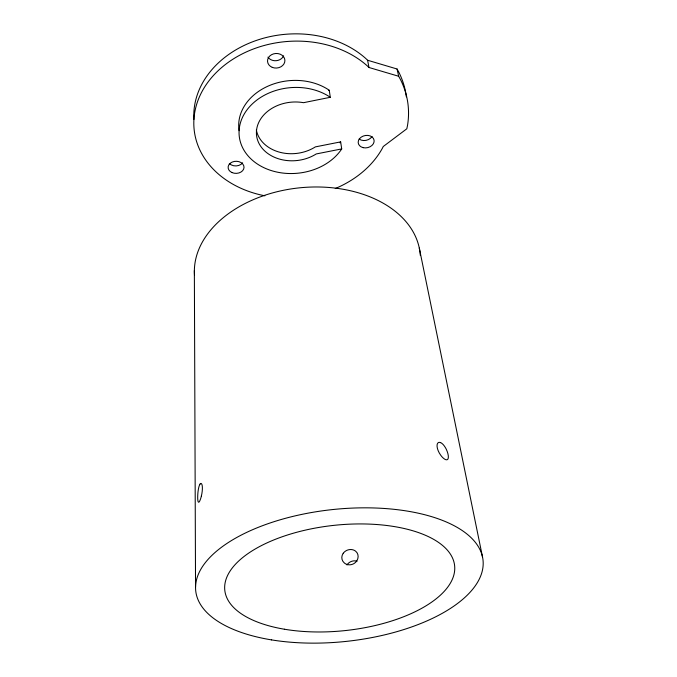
<?xml version="1.0" encoding="UTF-8"?>
<svg xmlns="http://www.w3.org/2000/svg" width="677" height="677" viewBox="0 0 677 677"><rect width="100%" height="100%" fill="white"/><g stroke="black" fill="none" stroke-linecap="round" stroke-linejoin="round"><path stroke-width="1.02" d="M201.391 495.979L201.391 495.953A9.453 2.463 -80.8 0 0 201.289 483.539A9.444 2.226 -81.8 0 0 200.037 484.106M340.04 142.839L340.658 141.882L315.347 146.892L314.12 147.654A37.091 29.314 -5.6 0 1 256.338 129.95M340.658 141.882L341.707 148.915L341.081 149.879A54.659 42.939 -5.6 0 1 263.878 167.676A54.659 42.939 -5.6 0 1 249.745 106.543A54.659 42.939 -5.6 0 1 328.675 96.219L330.283 97.293L329.267 90.278L327.668 89.203A54.278 42.913 -5.6 0 0 266.975 86.614A54.278 42.913 -5.6 0 0 239.099 130.695M343.231 553.304A8.259 7.523 -16.4 0 1 346.032 550.799L346.252 550.663A8.285 7.523 -21.3 0 1 349.18 549.665A8.293 7.489 -25.8 0 1 352.209 549.673L352.455 549.724A8.285 7.422 -30 0 1 355.679 551.247L355.687 551.247A8.293 7.379 -33.9 0 1 356.804 560.827L356.796 560.844A8.285 7.422 -30 0 1 354.029 563.518L353.8 563.653A8.293 7.489 -25.8 0 1 350.864 564.694A8.285 7.523 -21.3 0 1 347.792 564.635L347.538 564.584A8.259 7.523 -16.4 0 1 344.263 562.9L344.246 562.892A8.251 7.54 -11.4 0 1 343.214 553.304L343.231 553.287M328.565 90.422L329.267 90.278M330.283 97.293L303.55 102.684A37.353 29.331 -5.6 0 0 256.947 137.753A37.353 29.331 -5.6 0 0 314.983 154.711L316.21 153.95L341.707 148.915M357.016 561.216L357.033 561.216A8.124 7.396 -26.5 0 0 353.115 560.962A8.116 7.43 -21.7 0 0 349.4 562.469A8.107 7.447 -16.6 0 0 346.996 564.973M264.893 195.814A98.757 78.227 -5.6 0 1 209.438 80.224A98.757 78.227 -5.6 0 1 367.052 65.669L368.982 67.497L398.66 76.256L400.479 79.556A116.63 92.478 -5.6 0 1 407.537 125.287L406.826 128.782L383.267 146.503L382.175 148.635A98.757 78.227 -5.6 0 1 335.242 188.561M193.893 119.482A98.021 78.168 -5.6 0 1 255.297 40.806A98.021 78.168 -5.6 0 1 365.682 58.408L367.603 60.245L397.06 69.003L398.88 72.304A115.759 92.41 -5.6 0 1 406.361 96.836M440.6 442.614L440.617 442.623A9.63 3.91 62.7 0 1 443.181 444.586L443.35 444.772A9.63 3.69 63.8 0 1 446.16 449.02L446.295 449.3A9.613 3.461 64.9 0 1 448.106 458.651L448.047 458.786A9.63 3.69 63.8 0 1 446.236 459.759L446.092 459.734A9.63 3.91 62.7 0 1 443.621 458.371A9.596 4.121 61.5 0 1 440.549 454.961A9.613 4.333 60.3 0 1 438.222 442.665A9.596 4.121 61.5 0 1 440.609 442.656M397.06 69.003L398.66 76.256M419.291 248.07L482.532 557.086M367.603 60.245L368.982 67.497M194.358 270.546L195.543 586.925M194.527 275.471A113.347 77.703 -5.9 0 1 299.285 187.859A113.347 77.703 -5.9 0 1 419.977 252.106M420.078 252.919A113.347 77.703 -5.9 0 1 420.299 255.347M201.382 495.928A9.444 2.226 -81.8 0 1 200.155 499.981A9.47 1.989 -82.8 0 1 199.063 501.987L199.004 502.046A9.47 1.743 -83.8 0 1 198.082 501.547L198.048 501.437A9.453 1.498 -84.7 0 1 197.989 491.976L198.022 491.688A9.47 1.743 -83.8 0 1 198.903 486.873L198.97 486.661A9.47 1.989 -82.8 0 1 200.028 484.114M372.028 136.441A7.989 6.178 -11.4 0 1 359.123 139.03M283.621 55.827A8.64 7.278 -4.2 0 1 276.165 60.71A8.64 7.278 -4.2 0 1 267.965 57.139M242.62 162.819A7.904 6.051 -1 0 1 229.334 163.487M284.391 629.221A115.581 52.916 -6.1 0 0 454.732 567.106A115.581 52.916 -6.1 0 0 279.965 537.563A115.581 52.916 -6.1 0 0 284.391 629.221M271.587 639.9A144.472 66.27 -6.1 0 0 483.116 561.233A144.472 66.27 -6.1 0 0 263.395 525.36A144.472 66.27 -6.1 0 0 271.587 639.9M231.991 172.559A7.963 6.051 -1.1 0 0 244.025 167.337A7.963 6.051 -1.1 0 0 232.177 162.082A7.963 6.051 -1.1 0 0 231.991 172.559M363.227 147.662A8.039 6.178 -11.3 0 0 374.051 140.088A8.039 6.178 -11.3 0 0 361.196 137.152A8.039 6.178 -11.3 0 0 363.227 147.662M272.247 67.353A8.708 7.295 -4.3 0 0 284.89 60.202A8.708 7.295 -4.3 0 0 271.469 54.752A8.708 7.295 -4.3 0 0 272.247 67.353"/></g></svg>
